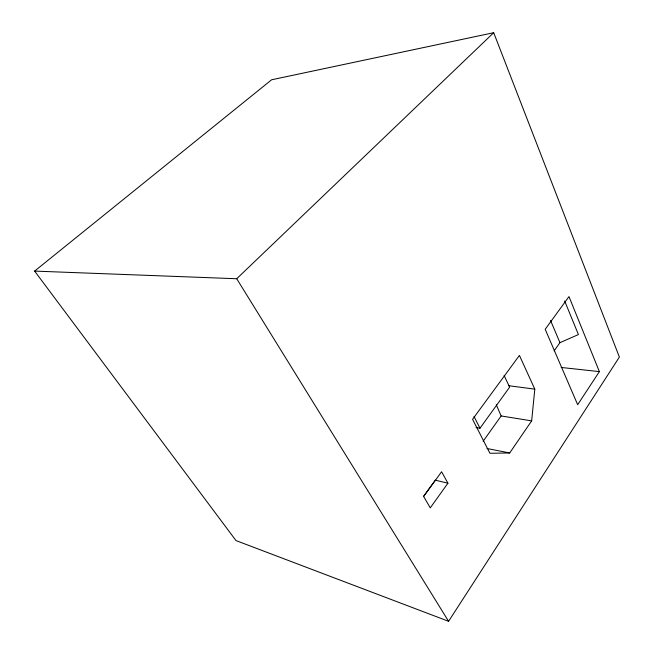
<?xml version="1.0" encoding="UTF-8"?>
<svg xmlns="http://www.w3.org/2000/svg" width="654" height="654" viewBox="0 0 654 654"><rect width="100%" height="100%" fill="white"/><g stroke="black" fill="none" stroke-linecap="round" stroke-linejoin="round"><path stroke-width="0.98" d="M531.661 420.865L534.8 389.138L519.423 355.416L472.572 419.312L489.928 453.279L509.703 452.96L531.661 420.865L501.152 415.952L496.288 404.777M448.587 621.3L619.379 357.084L493.696 32.7L271.614 79.78L34.621 271.091L235.996 540.58L448.587 621.3L236.715 278.743L34.621 271.091M599.383 371.619L577.67 404.703L545.199 329.289L568.988 296.597L599.383 371.619L561.14 367.45M554.151 350.871L559.955 342.655L578.414 334.57L564.672 300.995M483.142 441.262L501.152 415.952M447.933 483.192L430.258 507.872L423.645 496.435L441.589 471.755L447.933 483.192L435.302 480.183L423.522 496.378M476.079 427.528L479.995 428.215L509.63 387.16L504.111 375.486M236.715 278.743L493.696 32.7M508.763 385.729L534.8 389.138M486.977 448.521L509.703 452.96M474.019 416.492L479.995 428.215M550.537 320.46L559.955 342.655"/></g></svg>
